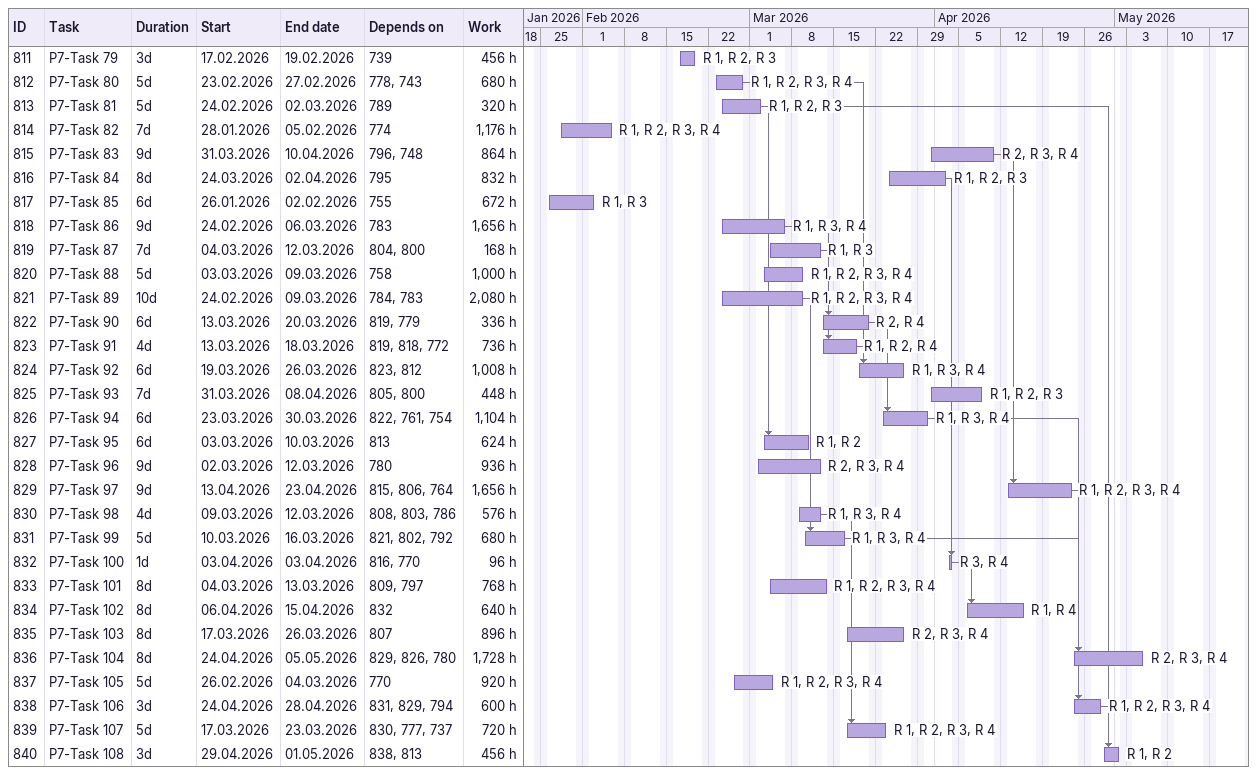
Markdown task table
| ID | Task | Duration | Start | Finish | Predecessors | Resources | Work (h) |
|---|---|---|---|---|---|---|---|
| 811 | P7-Task 79 | 3d | 2026-02-17 | 2026-02-19 | 739 | R 1, R 2, R 3 | 456 |
| 812 | P7-Task 80 | 5d | 2026-02-23 | 2026-02-27 | 778, 743 | R 1, R 2, R 3, R 4 | 680 |
| 813 | P7-Task 81 | 5d | 2026-02-24 | 2026-03-02 | 789 | R 1, R 2, R 3 | 320 |
| 814 | P7-Task 82 | 7d | 2026-01-28 | 2026-02-05 | 774 | R 1, R 2, R 3, R 4 | 1176 |
| 815 | P7-Task 83 | 9d | 2026-03-31 | 2026-04-10 | 796, 748 | R 2, R 3, R 4 | 864 |
| 816 | P7-Task 84 | 8d | 2026-03-24 | 2026-04-02 | 795 | R 1, R 2, R 3 | 832 |
| 817 | P7-Task 85 | 6d | 2026-01-26 | 2026-02-02 | 755 | R 1, R 3 | 672 |
| 818 | P7-Task 86 | 9d | 2026-02-24 | 2026-03-06 | 783 | R 1, R 3, R 4 | 1656 |
| 819 | P7-Task 87 | 7d | 2026-03-04 | 2026-03-12 | 804, 800 | R 1, R 3 | 168 |
| 820 | P7-Task 88 | 5d | 2026-03-03 | 2026-03-09 | 758 | R 1, R 2, R 3, R 4 | 1000 |
| 821 | P7-Task 89 | 10d | 2026-02-24 | 2026-03-09 | 784, 783 | R 1, R 2, R 3, R 4 | 2080 |
| 822 | P7-Task 90 | 6d | 2026-03-13 | 2026-03-20 | 819, 779 | R 2, R 4 | 336 |
| 823 | P7-Task 91 | 4d | 2026-03-13 | 2026-03-18 | 819, 818, 772 | R 1, R 2, R 4 | 736 |
| 824 | P7-Task 92 | 6d | 2026-03-19 | 2026-03-26 | 823, 812 | R 1, R 3, R 4 | 1008 |
| 825 | P7-Task 93 | 7d | 2026-03-31 | 2026-04-08 | 805, 800 | R 1, R 2, R 3 | 448 |
| 826 | P7-Task 94 | 6d | 2026-03-23 | 2026-03-30 | 822, 761, 754 | R 1, R 3, R 4 | 1104 |
| 827 | P7-Task 95 | 6d | 2026-03-03 | 2026-03-10 | 813 | R 1, R 2 | 624 |
| 828 | P7-Task 96 | 9d | 2026-03-02 | 2026-03-12 | 780 | R 2, R 3, R 4 | 936 |
| 829 | P7-Task 97 | 9d | 2026-04-13 | 2026-04-23 | 815, 806, 764 | R 1, R 2, R 3, R 4 | 1656 |
| 830 | P7-Task 98 | 4d | 2026-03-09 | 2026-03-12 | 808, 803, 786 | R 1, R 3, R 4 | 576 |
| 831 | P7-Task 99 | 5d | 2026-03-10 | 2026-03-16 | 821, 802, 792 | R 1, R 3, R 4 | 680 |
| 832 | P7-Task 100 | 1d | 2026-04-03 | 2026-04-03 | 816, 770 | R 3, R 4 | 96 |
| 833 | P7-Task 101 | 8d | 2026-03-04 | 2026-03-13 | 809, 797 | R 1, R 2, R 3, R 4 | 768 |
| 834 | P7-Task 102 | 8d | 2026-04-06 | 2026-04-15 | 832 | R 1, R 4 | 640 |
| 835 | P7-Task 103 | 8d | 2026-03-17 | 2026-03-26 | 807 | R 2, R 3, R 4 | 896 |
| 836 | P7-Task 104 | 8d | 2026-04-24 | 2026-05-05 | 829, 826, 780 | R 2, R 3, R 4 | 1728 |
| 837 | P7-Task 105 | 5d | 2026-02-26 | 2026-03-04 | 770 | R 1, R 2, R 3, R 4 | 920 |
| 838 | P7-Task 106 | 3d | 2026-04-24 | 2026-04-28 | 831, 829, 794 | R 1, R 2, R 3, R 4 | 600 |
| 839 | P7-Task 107 | 5d | 2026-03-17 | 2026-03-23 | 830, 777, 737 | R 1, R 2, R 3, R 4 | 720 |
| 840 | P7-Task 108 | 3d | 2026-04-29 | 2026-05-01 | 838, 813 | R 1, R 2 | 456 |
